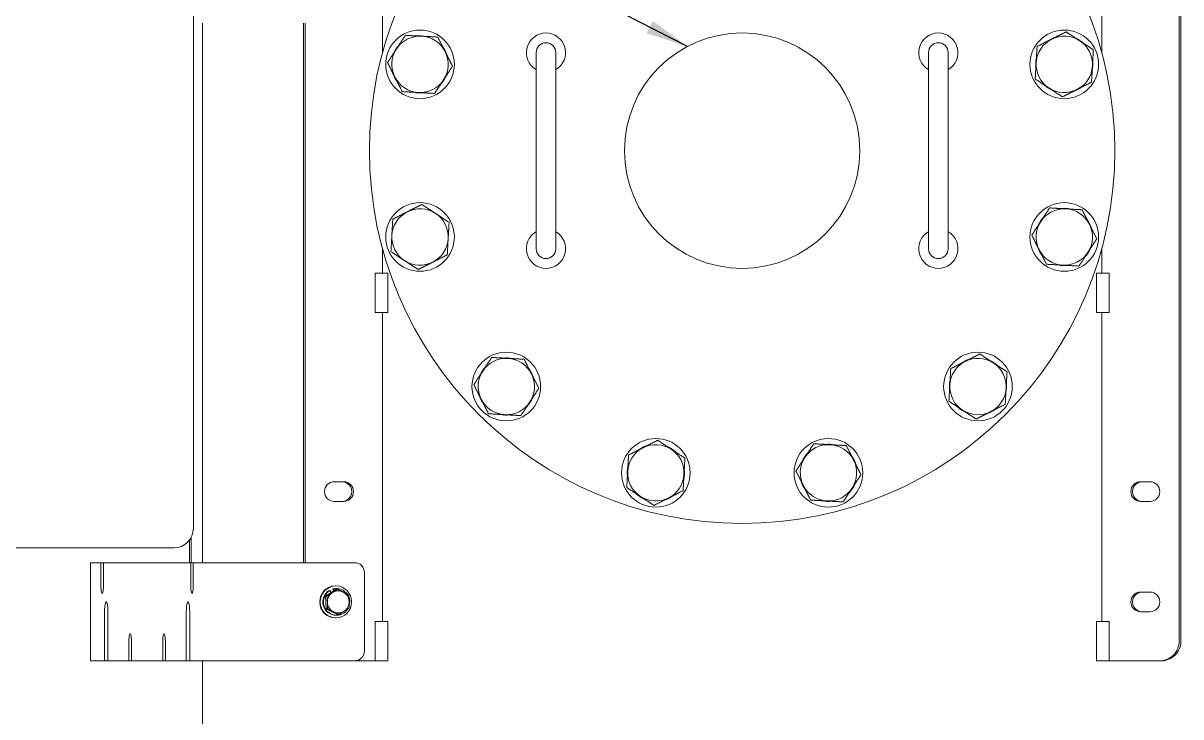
# Model space of a CAD drawing. Header units: inches. Extents: x 14 to 368, y 5 to 236.
# Drawn here: x 172.19 to 201.7, y 74.64 to 92.32 of the extents above; entities that cross this region are included whole.
import ezdxf

# ---------------------------------------------------------------- set-up
doc = ezdxf.new("R2010")
doc.units = ezdxf.units.IN
doc.header["$LTSCALE"] = 11
doc.header["$MEASUREMENT"] = 0
doc.layers.add('Symbol (ANSI)', color=7, linetype='Continuous', lineweight=25)
doc.layers.add('Visible (ANSI)', color=7, linetype='Continuous', lineweight=50)
doc.styles.add('MEMCOR Medium', font='arial.ttf')
doc.dimstyles.new('Default (ANSI)$7', dxfattribs={"dimscale": 11, "dimtxt": 0.15, "dimasz": 0.098425, "dimexe": 0.125, "dimexo": 0.0625, "dimgap": 0.031496, "dimtad": 0, "dimtih": 1, "dimtoh": 1, "dimdec": 4, "dimrnd": 1e-08, "dimzin": 3, "dimdsep": 46, "dimlunit": 5, "dimtxsty": 'MEMCOR Medium', "dimcen": 0.09, "dimdle": 0.393701, "dimclrd": 256, "dimclre": 256, "dimclrt": 256, "dimadec": 0, "dimazin": 1, "dimtfac": 0.8, "dimtofl": 0, "dimtmove": 0, "dimatfit": 3, "dimfxl": 1, "dimfrac": 1, "dimtolj": 1, "dimtzin": 4, "dimlwd": -1, "dimlwe": -1, "dimarcsym": 0})

msp = doc.modelspace()

# ---------------------------------------------------------------- linework, layer by layer
at = {"layer": 'Visible (ANSI)', "linetype": 'Continuous', "lineweight": 18}
for p, q in [((201.656554, 76.56876), (201.656554, 105.31876)), ((201.699966, 105.31876), (201.699966, 76.56876)), ((176.532532, 79.44376), (176.532532, 94.94376)), ((181.350747, 91.557941), (181.350747, 93.82876)), ((199.686938, 93.82876), (199.686938, 91.557941)), ((176.768587, 78.56876), (176.768587, 92.31876)), ((179.337719, 78.56876), (179.337719, 92.31876)), ((179.381131, 92.31876), (179.381131, 78.56876)), ((185.268842, 91.56876), (185.268842, 90.81876)), ((185.768842, 90.81876), (185.768842, 91.56876)), ((195.268842, 91.56876), (195.268842, 90.81876)), ((195.768842, 90.81876), (195.768842, 91.56876)), ((185.268842, 90.81876), (185.268842, 87.31876)), ((185.768842, 90.81876), (185.768842, 87.31876)), ((195.268842, 90.81876), (195.268842, 87.31876)), ((195.768842, 90.81876), (195.768842, 87.31876)), ((185.268842, 87.31876), (185.268842, 86.56876)), ((185.768842, 86.56876), (185.768842, 87.31876)), ((195.268842, 87.31876), (195.268842, 86.56876)), ((195.768842, 86.56876), (195.768842, 87.31876)), ((181.350747, 85.94876), (181.350747, 86.579579)), ((199.686938, 86.579579), (199.686938, 85.94876)), ((181.491335, 85.94876), (181.166095, 85.94876)), ((181.166095, 84.94876), (181.166095, 85.94876)), ((181.491335, 84.94876), (181.491335, 85.94876)), ((199.54635, 85.94876), (199.87159, 85.94876)), ((199.54635, 85.94876), (199.54635, 84.94876)), ((199.87159, 85.94876), (199.87159, 84.94876)), ((181.491335, 84.94876), (181.166095, 84.94876)), ((181.350747, 77.06876), (181.350747, 84.94876)), ((199.54635, 84.94876), (199.87159, 84.94876)), ((199.686938, 84.94876), (199.686938, 77.06876)), ((180.119737, 80.63126), (180.365939, 80.63126)), ((200.671746, 80.63126), (200.917948, 80.63126)), ((180.365939, 80.13126), (180.119737, 80.13126)), ((200.917948, 80.13126), (200.671746, 80.13126)), ((176.429112, 78.56876), (176.429112, 79.139253)), ((176.472524, 79.206258), (176.472524, 78.56876)), ((169.631282, 78.94376), (176.032532, 78.94376)), ((173.911223, 78.56876), (173.917869, 78.56876)), ((173.911223, 78.56876), (173.911223, 76.06876)), ((174.175451, 78.56876), (173.917869, 78.56876)), ((174.175451, 77.97876), (174.175451, 78.56876)), ((174.175451, 78.56876), (174.241437, 78.56876)), ((174.241437, 78.56876), (174.241437, 77.97876)), ((176.464134, 78.56876), (174.241437, 78.56876)), ((176.464134, 77.97876), (176.464134, 78.56876)), ((176.464134, 78.56876), (176.53012, 78.56876)), ((176.53012, 78.56876), (176.53012, 77.97876)), ((176.787702, 78.56876), (176.53012, 78.56876)), ((176.787702, 78.56876), (177.294527, 78.56876)), ((180.6447, 78.56876), (177.294527, 78.56876)), ((180.890902, 76.31876), (180.890902, 78.31876)), ((180.085461, 77.89873), (180.104759, 77.849978)), ((180.101784, 77.89873), (180.085461, 77.89873)), ((180.117685, 77.858558), (180.101784, 77.89873)), ((180.152296, 77.97476), (180.166188, 77.97476)), ((180.182511, 77.90876), (180.166188, 77.90876)), ((179.901706, 77.715201), (180.03544, 77.803967)), ((179.901706, 77.715201), (179.935204, 77.715201)), ((179.910546, 77.553214), (179.901706, 77.715201)), ((180.01589, 77.863674), (179.999568, 77.863674)), ((180.01589, 77.863674), (180.037815, 77.808286)), ((180.03544, 77.803967), (180.169174, 77.892734)), ((180.169174, 77.892734), (180.202671, 77.892734)), ((200.671746, 77.81876), (200.917948, 77.81876)), ((174.267485, 76.06876), (174.267485, 77.31876)), ((174.354309, 77.31876), (174.354309, 76.06876)), ((176.351263, 76.06876), (176.351263, 77.31876)), ((176.438087, 77.31876), (176.438087, 76.06876)), ((179.919385, 77.391227), (179.910546, 77.553214)), ((179.919385, 77.391227), (179.952882, 77.391227)), ((180.061958, 77.318006), (179.919385, 77.391227)), ((180.204531, 77.244786), (180.061958, 77.318006)), ((200.917948, 77.31876), (200.671746, 77.31876)), ((180.152296, 77.16276), (180.166188, 77.16276)), ((180.182511, 77.22876), (180.166188, 77.22876)), ((180.204531, 77.244786), (180.238029, 77.244786)), ((181.491335, 77.06876), (181.166095, 77.06876)), ((181.166095, 76.06876), (181.166095, 77.06876)), ((181.491335, 76.06876), (181.491335, 77.06876)), ((199.54635, 77.06876), (199.87159, 77.06876)), ((199.54635, 77.06876), (199.54635, 76.06876)), ((199.87159, 77.06876), (199.87159, 76.06876)), ((174.887843, 76.06876), (174.887843, 76.56876)), ((174.952961, 76.56876), (174.952961, 76.06876)), ((175.752611, 76.06876), (175.752611, 76.56876)), ((175.817729, 76.56876), (175.817729, 76.06876)), ((173.917869, 76.06876), (173.911223, 76.06876)), ((173.917869, 76.06876), (174.267485, 76.06876)), ((174.354309, 76.06876), (174.267485, 76.06876)), ((174.354309, 76.06876), (174.887843, 76.06876)), ((174.952961, 76.06876), (174.887843, 76.06876)), ((174.952961, 76.06876), (175.752611, 76.06876)), ((175.817729, 76.06876), (175.752611, 76.06876)), ((175.817729, 76.06876), (176.351263, 76.06876)), ((176.438087, 76.06876), (176.351263, 76.06876)), ((176.438087, 76.06876), (176.787702, 76.06876)), ((176.768587, 59.09376), (176.768587, 76.06876)), ((177.294527, 76.06876), (176.787702, 76.06876)), ((177.294527, 76.06876), (180.6447, 76.06876)), ((180.6447, 76.06876), (181.166095, 76.06876)), ((181.491335, 76.06876), (181.166095, 76.06876)), ((199.54635, 76.06876), (199.87159, 76.06876)), ((199.87159, 76.06876), (201.16415, 76.06876)), ((201.16415, 76.06876), (201.207562, 76.06876))]:
    msp.add_line(p, q, dxfattribs=at)
for centre, radius in [((190.518842, 89.06876), 9.5), ((182.308473, 91.268722), 0.875), ((190.518842, 89.06876), 3), ((198.729212, 91.268722), 0.875), ((182.308473, 86.868798), 0.875), ((198.729212, 86.868798), 0.875), ((184.508435, 83.058352), 0.875), ((196.52925, 83.058352), 0.875), ((188.318881, 80.85839), 0.875), ((192.718804, 80.85839), 0.875)]:
    msp.add_circle(centre, radius, dxfattribs=at)
for centre, radius, start, end in [((185.518842, 91.56876), 0.5, 90, 240), ((185.518842, 91.56876), 0.5, 300, 90), ((195.518842, 91.56876), 0.5, 90, 240), ((195.518842, 91.56876), 0.5, 300, 90), ((182.308473, 91.268722), 0.7295, 136.9354111, 156.632134), ((182.308473, 91.268722), 0.71875, 86.7837725, 146.7837725), ((182.308473, 91.268722), 0.7295, 76.9354111, 96.632134), ((182.308473, 91.268722), 0.71875, 26.7837725, 86.7837725), ((185.518842, 91.56876), 0.25, 0, 180), ((195.518842, 91.56876), 0.25, 0, 180), ((198.729212, 91.268722), 0.71875, 116.7837725, 176.7837725), ((198.729212, 91.268722), 0.7295, 106.9354111, 126.632134), ((198.729212, 91.268722), 0.71875, 56.7837725, 116.7837725), ((198.729212, 91.268722), 0.7295, 46.9354111, 66.632134), ((198.729212, 91.268722), 0.71875, 356.7837725, 56.7837725), ((182.308473, 91.268722), 0.71875, 146.7837725, 206.7837725), ((182.308473, 91.268722), 0.7295, 16.9354111, 36.632134), ((182.308473, 91.268722), 0.71875, 326.7837725, 26.7837725), ((198.729212, 91.268722), 0.7295, 166.9354111, 186.632134), ((198.729212, 91.268722), 0.71875, 176.7837725, 236.7837725), ((198.729212, 91.268722), 0.71875, 296.7837725, 356.7837725), ((198.729212, 91.268722), 0.7295, 346.9354111, 6.632134), ((182.308473, 91.268722), 0.7295, 196.9354111, 216.632134), ((182.308473, 91.268722), 0.71875, 206.7837725, 266.7837725), ((182.308473, 91.268722), 0.7295, 316.9354111, 336.632134), ((182.308473, 91.268722), 0.71875, 266.7837725, 326.7837725), ((198.729212, 91.268722), 0.7295, 226.9354111, 246.632134), ((198.729212, 91.268722), 0.71875, 236.7837725, 296.7837725), ((198.729212, 91.268722), 0.7295, 286.9354111, 306.632134), ((182.308473, 91.268722), 0.7295, 256.9354111, 276.632134), ((182.308473, 86.868798), 0.71875, 116.7837725, 176.7837725), ((182.308473, 86.868798), 0.71875, 56.7837725, 116.7837725), ((182.308473, 86.868798), 0.71875, 356.7837725, 56.7837725), ((198.729212, 86.868798), 0.7295, 136.9354111, 156.632134), ((198.729212, 86.868798), 0.71875, 86.7837725, 146.7837725), ((198.729212, 86.868798), 0.7295, 76.9354111, 96.632134), ((198.729212, 86.868798), 0.71875, 26.7837725, 86.7837725), ((198.729212, 86.868798), 0.71875, 146.7837725, 206.7837725), ((198.729212, 86.868798), 0.7295, 16.9354111, 36.632134), ((198.729212, 86.868798), 0.71875, 326.7837725, 26.7837725), ((182.308473, 86.868798), 0.71875, 176.7837725, 236.7837725), ((182.308473, 86.868798), 0.71875, 296.7837725, 356.7837725), ((185.518842, 86.56876), 0.5, 120, 270), ((185.518842, 86.56876), 0.5, 270, 60), ((195.518842, 86.56876), 0.5, 120, 270), ((195.518842, 86.56876), 0.5, 270, 60), ((185.518842, 86.56876), 0.25, 180, 0), ((195.518842, 86.56876), 0.25, 180, 0), ((198.729212, 86.868798), 0.7295, 196.9354111, 216.632134), ((198.729212, 86.868798), 0.71875, 206.7837725, 266.7837725), ((198.729212, 86.868798), 0.71875, 266.7837725, 326.7837725), ((198.729212, 86.868798), 0.7295, 316.9354111, 336.632134), ((182.308473, 86.868798), 0.71875, 236.7837725, 296.7837725), ((198.729212, 86.868798), 0.7295, 256.9354111, 276.632134), ((184.508435, 83.058352), 0.7295, 136.9354111, 156.632134), ((184.508435, 83.058352), 0.71875, 86.7837725, 146.7837725), ((184.508435, 83.058352), 0.7295, 76.9354111, 96.632134), ((184.508435, 83.058352), 0.71875, 26.7837725, 86.7837725), ((196.52925, 83.058352), 0.71875, 116.7837725, 176.7837725), ((196.52925, 83.058352), 0.7295, 106.9354111, 126.632134), ((196.52925, 83.058352), 0.71875, 56.7837725, 116.7837725), ((196.52925, 83.058352), 0.7295, 46.9354111, 66.632134), ((196.52925, 83.058352), 0.71875, 356.7837725, 56.7837725), ((184.508435, 83.058352), 0.71875, 146.7837725, 206.7837725), ((184.508435, 83.058352), 0.7295, 16.9354111, 36.632134), ((184.508435, 83.058352), 0.71875, 326.7837725, 26.7837725), ((196.52925, 83.058352), 0.7295, 166.9354111, 186.632134), ((196.52925, 83.058352), 0.71875, 176.7837725, 236.7837725), ((196.52925, 83.058352), 0.71875, 296.7837725, 356.7837725), ((196.52925, 83.058352), 0.7295, 346.9354111, 6.632134), ((184.508435, 83.058352), 0.7295, 196.9354111, 216.632134), ((184.508435, 83.058352), 0.71875, 206.7837725, 266.7837725), ((184.508435, 83.058352), 0.71875, 266.7837725, 326.7837725), ((184.508435, 83.058352), 0.7295, 316.9354111, 336.632134), ((184.508435, 83.058352), 0.7295, 256.9354111, 276.632134), ((196.52925, 83.058352), 0.7295, 226.9354111, 246.632134), ((196.52925, 83.058352), 0.71875, 236.7837725, 296.7837725), ((196.52925, 83.058352), 0.7295, 286.9354111, 306.632134), ((188.318881, 80.85839), 0.71875, 116.7837725, 176.7837725), ((188.318881, 80.85839), 0.7295, 106.9354111, 126.632134), ((188.318881, 80.85839), 0.71875, 56.7837725, 116.7837725), ((188.318881, 80.85839), 0.7295, 46.9354111, 66.632134), ((188.318881, 80.85839), 0.71875, 356.7837725, 56.7837725), ((192.718804, 80.85839), 0.71875, 86.7837725, 146.7837725), ((192.718804, 80.85839), 0.7295, 76.9354111, 96.632134), ((192.718804, 80.85839), 0.71875, 26.7837725, 86.7837725), ((192.718804, 80.85839), 0.71875, 146.7837725, 206.7837725), ((192.718804, 80.85839), 0.7295, 136.9354111, 156.632134), ((192.718804, 80.85839), 0.7295, 16.9354111, 36.632134), ((192.718804, 80.85839), 0.71875, 326.7837725, 26.7837725), ((188.318881, 80.85839), 0.7295, 166.9354111, 186.632134), ((188.318881, 80.85839), 0.71875, 176.7837725, 236.7837725), ((188.318881, 80.85839), 0.7295, 346.9354111, 6.632134), ((188.318881, 80.85839), 0.71875, 296.7837725, 356.7837725), ((192.718804, 80.85839), 0.7295, 196.9354111, 216.632134), ((192.718804, 80.85839), 0.7295, 316.9354111, 336.632134), ((188.318881, 80.85839), 0.7295, 226.9354111, 246.632134), ((188.318881, 80.85839), 0.7295, 286.9354111, 306.632134), ((192.718804, 80.85839), 0.71875, 206.7837725, 266.7837725), ((192.718804, 80.85839), 0.71875, 266.7837725, 326.7837725), ((188.318881, 80.85839), 0.71875, 236.7837725, 296.7837725), ((192.718804, 80.85839), 0.7295, 256.9354111, 276.632134), ((176.032532, 79.44376), 0.5, 270, 0)]:
    msp.add_arc(centre, radius, start, end, dxfattribs=at)
for centre, major_axis, ratio, start_param, end_param in [((180.119737, 80.38126), (0, -0.25), 0.984807753, 3.141592654, 6.283185307), ((180.322527, 80.38126), (0, -0.25), 0.984807753, 0, 3.141592654), ((180.365939, 80.38126), (0, 0.25), 0.984807753, 3.141592654, 6.283185307), ((200.671746, 80.38126), (0, -0.25), 0.984807753, 3.141592654, 6.283185307), ((200.715158, 80.38126), (0, 0.25), 0.984807753, 0, 3.141592654), ((200.917948, 80.38126), (0, 0.25), 0.984807753, 3.141592654, 6.283185307), ((180.6447, 78.31876), (0, 0.25), 0.984807753, 4.71238898, 6.283185307), ((174.208444, 77.97876), (0, -0.19), 0.173648178, 4.71238898, 7.853981634), ((176.497127, 77.97876), (0, -0.19), 0.173648178, 4.71238898, 7.853981634), ((180.152296, 77.56876), (0, -0.406), 0.984807753, 3.141592654, 6.283185307), ((180.166188, 77.56876), (0, 0.34), 0.984807753, 0, 0.243494159), ((180.182511, 77.56876), (0, 0.34), 0.984807753, 5.3193991, 6.526679466), ((180.166188, 77.56876), (0, -0.34), 0.984807753, 3.662445572, 6.283185307), ((180.182511, 77.56876), (0, -0.34), 0.984807753, 3.662445572, 7.332552826), ((180.182511, 77.56876), (0, 0.281), 0.984807753, 1.448909678, 1.803389226), ((180.224708, 77.56876), (0, -0.281), 0.984807753, 3.720544554, 4.767742106), ((180.182511, 77.56876), (0, 0.281), 0.984807753, 0.447825968, 0.710077833), ((180.224708, 77.56876), (0, 0.281), 0.984807753, 5.814939657, 6.862137208), ((180.224708, 77.56876), (0, 0.281), 0.984807753, 4.767742106, 5.814939657), ((180.182511, 77.56876), (0, -0.34), 0.984807753, 1.297107656, 1.956893262), ((200.671746, 77.56876), (0, -0.25), 0.984807753, 3.141592654, 6.283185307), ((200.715158, 77.56876), (0, 0.25), 0.984807753, 0, 3.141592654), ((200.917948, 77.56876), (0, 0.25), 0.984807753, 3.141592654, 6.283185307), ((174.310897, 77.31876), (0, 0.25), 0.173648178, 4.71238898, 7.853981634), ((176.394675, 77.31876), (0, 0.25), 0.173648178, 4.71238898, 7.853981634), ((180.224708, 77.56876), (0, -0.281), 0.984807753, 4.767742106, 5.814939657), ((180.182511, 77.56876), (0, -0.281), 0.984807753, 5.69586344, 5.934015873), ((180.224708, 77.56876), (0, -0.281), 0.984807753, 5.814939657, 6.862137208), ((180.224708, 77.56876), (0, 0.281), 0.984807753, 3.720544554, 4.767742106), ((174.920402, 76.56876), (0, 0.1875), 0.173648178, 4.71238898, 7.853981634), ((175.78517, 76.56876), (0, 0.1875), 0.173648178, 4.71238898, 7.853981634), ((201.16415, 76.56876), (0, -0.5), 0.984807753, 0, 1.570796327), ((201.207562, 76.56876), (0, -0.5), 0.984807753, 0, 1.570796327), ((180.6447, 76.31876), (0, -0.25), 0.984807753, 0, 1.570796327)]:
    msp.add_ellipse(centre, major_axis=major_axis, ratio=ratio, start_param=start_param, end_param=end_param, dxfattribs=at)
msp.add_ellipse((180.166188, 77.56876), major_axis=(0, -0.406), ratio=0.984807753, dxfattribs=at)
for points, weights in [([(198.405325, 91.91036), (198.577252, 91.997145), (198.775775, 92.097356)], [1, 1.04314139574, 1.01001874936]), ([(198.775775, 92.097356), (198.961822, 91.975535), (199.122943, 91.870035)], [1.01001874936, 1.04314139574, 1]), ([(181.70716, 91.662453), (181.81266, 91.823574), (181.934481, 92.009621)], [1, 1.04314139574, 1.01001874936]), ([(181.934481, 92.009621), (182.156513, 91.997145), (182.348798, 91.98634)], [1.01001874936, 1.04314139574, 1]), ([(182.348798, 91.98634), (182.541083, 91.975535), (182.763115, 91.963058)], [1, 1.04314139574, 1.01001874936]), ([(182.763115, 91.963058), (182.863326, 91.764535), (182.950111, 91.592608)], [1.01001874936, 1.04314139574, 1]), ([(198.034876, 91.723364), (198.233399, 91.823574), (198.405325, 91.91036)], [1.01001874936, 1.04314139574, 1]), ([(199.122943, 91.870035), (199.284065, 91.764535), (199.470112, 91.642714)], [1, 1.04314139574, 1.01001874936]), ([(181.479839, 91.315285), (181.60166, 91.501332), (181.70716, 91.662453)], [1.01001874936, 1.04314139574, 1]), ([(182.950111, 91.592608), (183.036896, 91.420682), (183.137107, 91.222159)], [1, 1.04314139574, 1.01001874936]), ([(198.011594, 91.309047), (198.022399, 91.501332), (198.034876, 91.723364)], [1, 1.04314139574, 1.01001874936]), ([(199.470112, 91.642714), (199.457635, 91.420682), (199.44683, 91.228397)], [1.01001874936, 1.04314139574, 1]), ([(181.666835, 90.944835), (181.58005, 91.116762), (181.479839, 91.315285)], [1, 1.04314139574, 1.01001874936]), ([(183.137107, 91.222159), (183.015286, 91.036112), (182.909786, 90.87499)], [1.01001874936, 1.04314139574, 1]), ([(197.988312, 90.89473), (198.000789, 91.116762), (198.011594, 91.309047)], [1.01001874936, 1.04314139574, 1]), ([(199.44683, 91.228397), (199.436025, 91.036112), (199.423548, 90.81408)], [1, 1.04314139574, 1.01001874936]), ([(181.853831, 90.574385), (181.75362, 90.772909), (181.666835, 90.944835)], [1.01001874936, 1.04314139574, 1]), ([(198.335481, 90.667409), (198.174359, 90.772909), (197.988312, 90.89473)], [1, 1.04314139574, 1.01001874936]), ([(182.909786, 90.87499), (182.804286, 90.713869), (182.682465, 90.527822)], [1, 1.04314139574, 1.01001874936]), ([(198.682649, 90.440088), (198.496602, 90.561909), (198.335481, 90.667409)], [1.01001874936, 1.04314139574, 1]), ([(199.053099, 90.627084), (198.881172, 90.540299), (198.682649, 90.440088)], [1, 1.04314139574, 1.01001874936]), ([(199.423548, 90.81408), (199.225025, 90.713869), (199.053099, 90.627084)], [1.01001874936, 1.04314139574, 1]), ([(182.268148, 90.551104), (182.075863, 90.561909), (181.853831, 90.574385)], [1, 1.04314139574, 1.01001874936]), ([(182.682465, 90.527822), (182.460433, 90.540299), (182.268148, 90.551104)], [1.01001874936, 1.04314139574, 1]), ([(181.984586, 87.510436), (182.156513, 87.597221), (182.355036, 87.697432)], [1, 1.04314139574, 1.01001874936]), ([(182.355036, 87.697432), (182.541083, 87.575611), (182.702204, 87.470111)], [1.01001874936, 1.04314139574, 1]), ([(181.614137, 87.32344), (181.81266, 87.423651), (181.984586, 87.510436)], [1.01001874936, 1.04314139574, 1]), ([(182.702204, 87.470111), (182.863326, 87.364611), (183.049372, 87.24279)], [1, 1.04314139574, 1.01001874936]), ([(198.127899, 87.262529), (198.233399, 87.423651), (198.35522, 87.609698)], [1, 1.04314139574, 1.01001874936]), ([(198.35522, 87.609698), (198.577252, 87.597221), (198.769537, 87.586416)], [1.01001874936, 1.04314139574, 1]), ([(198.769537, 87.586416), (198.961822, 87.575611), (199.183854, 87.563134)], [1, 1.04314139574, 1.01001874936]), ([(199.183854, 87.563134), (199.284065, 87.364611), (199.37085, 87.192685)], [1.01001874936, 1.04314139574, 1]), ([(181.590855, 86.909123), (181.60166, 87.101408), (181.614137, 87.32344)], [1, 1.04314139574, 1.01001874936]), ([(183.049372, 87.24279), (183.036896, 87.020758), (183.026091, 86.828473)], [1.01001874936, 1.04314139574, 1]), ([(197.900578, 86.915361), (198.022399, 87.101408), (198.127899, 87.262529)], [1.01001874936, 1.04314139574, 1]), ([(199.37085, 87.192685), (199.457635, 87.020758), (199.557846, 86.822235)], [1, 1.04314139574, 1.01001874936]), ([(181.567573, 86.494806), (181.58005, 86.716838), (181.590855, 86.909123)], [1.01001874936, 1.04314139574, 1]), ([(183.026091, 86.828473), (183.015286, 86.636188), (183.002809, 86.414156)], [1, 1.04314139574, 1.01001874936]), ([(198.087574, 86.544911), (198.000789, 86.716838), (197.900578, 86.915361)], [1, 1.04314139574, 1.01001874936]), ([(199.557846, 86.822235), (199.436025, 86.636188), (199.330525, 86.475067)], [1.01001874936, 1.04314139574, 1]), ([(181.914742, 86.267485), (181.75362, 86.372985), (181.567573, 86.494806)], [1, 1.04314139574, 1.01001874936]), ([(198.27457, 86.174462), (198.174359, 86.372985), (198.087574, 86.544911)], [1.01001874936, 1.04314139574, 1]), ([(199.330525, 86.475067), (199.225025, 86.313945), (199.103204, 86.127898)], [1, 1.04314139574, 1.01001874936]), ([(182.26191, 86.040164), (182.075863, 86.161985), (181.914742, 86.267485)], [1.01001874936, 1.04314139574, 1]), ([(182.632359, 86.22716), (182.460433, 86.140375), (182.26191, 86.040164)], [1, 1.04314139574, 1.01001874936]), ([(183.002809, 86.414156), (182.804286, 86.313945), (182.632359, 86.22716)], [1.01001874936, 1.04314139574, 1]), ([(198.688887, 86.15118), (198.496602, 86.161985), (198.27457, 86.174462)], [1, 1.04314139574, 1.01001874936]), ([(199.103204, 86.127898), (198.881172, 86.140375), (198.688887, 86.15118)], [1.01001874936, 1.04314139574, 1]), ([(183.907122, 83.452084), (184.012622, 83.613205), (184.134443, 83.799252)], [1, 1.04314139574, 1.01001874936]), ([(184.134443, 83.799252), (184.356475, 83.786775), (184.54876, 83.77597)], [1.01001874936, 1.04314139574, 1]), ([(196.205364, 83.69999), (196.37729, 83.786775), (196.575813, 83.886986)], [1, 1.04314139574, 1.01001874936]), ([(196.575813, 83.886986), (196.76186, 83.765165), (196.922982, 83.659665)], [1.01001874936, 1.04314139574, 1]), ([(184.54876, 83.77597), (184.741045, 83.765165), (184.963077, 83.752689)], [1, 1.04314139574, 1.01001874936]), ([(184.963077, 83.752689), (185.063288, 83.554165), (185.150073, 83.382239)], [1.01001874936, 1.04314139574, 1]), ([(195.811632, 83.098677), (195.822437, 83.290962), (195.834914, 83.512994)], [1, 1.04314139574, 1.01001874936]), ([(195.834914, 83.512994), (196.033437, 83.613205), (196.205364, 83.69999)], [1.01001874936, 1.04314139574, 1]), ([(196.922982, 83.659665), (197.084103, 83.554165), (197.27015, 83.432344)], [1, 1.04314139574, 1.01001874936]), ([(183.679801, 83.104915), (183.801622, 83.290962), (183.907122, 83.452084)], [1.01001874936, 1.04314139574, 1]), ([(185.150073, 83.382239), (185.236858, 83.210312), (185.337069, 83.011789)], [1, 1.04314139574, 1.01001874936]), ([(197.27015, 83.432344), (197.257673, 83.210312), (197.246868, 83.018027)], [1.01001874936, 1.04314139574, 1]), ([(183.866797, 82.734466), (183.780012, 82.906392), (183.679801, 83.104915)], [1, 1.04314139574, 1.01001874936]), ([(185.337069, 83.011789), (185.215248, 82.825742), (185.109748, 82.664621)], [1.01001874936, 1.04314139574, 1]), ([(195.788351, 82.68436), (195.800827, 82.906392), (195.811632, 83.098677)], [1.01001874936, 1.04314139574, 1]), ([(197.246868, 83.018027), (197.236063, 82.825742), (197.223586, 82.60371)], [1, 1.04314139574, 1.01001874936]), ([(184.053793, 82.364016), (183.953582, 82.562539), (183.866797, 82.734466)], [1.01001874936, 1.04314139574, 1]), ([(185.109748, 82.664621), (185.004248, 82.5035), (184.882427, 82.317453)], [1, 1.04314139574, 1.01001874936]), ([(196.135519, 82.457039), (195.974397, 82.562539), (195.788351, 82.68436)], [1, 1.04314139574, 1.01001874936]), ([(184.46811, 82.340734), (184.275825, 82.351539), (184.053793, 82.364016)], [1, 1.04314139574, 1.01001874936]), ([(184.882427, 82.317453), (184.660395, 82.329929), (184.46811, 82.340734)], [1.01001874936, 1.04314139574, 1]), ([(196.482687, 82.229718), (196.29664, 82.351539), (196.135519, 82.457039)], [1.01001874936, 1.04314139574, 1]), ([(196.853137, 82.416714), (196.68121, 82.329929), (196.482687, 82.229718)], [1, 1.04314139574, 1.01001874936]), ([(197.223586, 82.60371), (197.025063, 82.5035), (196.853137, 82.416714)], [1.01001874936, 1.04314139574, 1]), ([(187.624544, 81.313032), (187.823068, 81.413243), (187.994994, 81.500028)], [1.01001874936, 1.04314139574, 1]), ([(187.994994, 81.500028), (188.16692, 81.586813), (188.365444, 81.687024)], [1, 1.04314139574, 1.01001874936]), ([(188.365444, 81.687024), (188.551491, 81.565203), (188.712612, 81.459703)], [1.01001874936, 1.04314139574, 1]), ([(188.712612, 81.459703), (188.873733, 81.354203), (189.05978, 81.232382)], [1, 1.04314139574, 1.01001874936]), ([(192.117491, 81.252122), (192.222992, 81.413243), (192.344812, 81.59929)], [1, 1.04314139574, 1.01001874936]), ([(192.344812, 81.59929), (192.566844, 81.586813), (192.759129, 81.576008)], [1.01001874936, 1.04314139574, 1]), ([(192.759129, 81.576008), (192.951414, 81.565203), (193.173446, 81.552727)], [1, 1.04314139574, 1.01001874936]), ([(193.173446, 81.552727), (193.273657, 81.354203), (193.360442, 81.182277)], [1.01001874936, 1.04314139574, 1]), ([(187.601263, 80.898715), (187.612068, 81.091), (187.624544, 81.313032)], [1, 1.04314139574, 1.01001874936]), ([(189.05978, 81.232382), (189.047304, 81.010351), (189.036499, 80.818065)], [1.01001874936, 1.04314139574, 1]), ([(191.890171, 80.904954), (192.011991, 81.091), (192.117491, 81.252122)], [1.01001874936, 1.04314139574, 1]), ([(193.360442, 81.182277), (193.447227, 81.010351), (193.547438, 80.811827)], [1, 1.04314139574, 1.01001874936]), ([(187.577981, 80.484398), (187.590458, 80.70643), (187.601263, 80.898715)], [1.01001874936, 1.04314139574, 1]), ([(192.077167, 80.534504), (191.990381, 80.70643), (191.890171, 80.904954)], [1, 1.04314139574, 1.01001874936]), ([(189.036499, 80.818065), (189.025693, 80.62578), (189.013217, 80.403749)], [1, 1.04314139574, 1.01001874936]), ([(193.547438, 80.811827), (193.425617, 80.62578), (193.320117, 80.464659)], [1.01001874936, 1.04314139574, 1]), ([(187.925149, 80.257078), (187.764028, 80.362578), (187.577981, 80.484398)], [1, 1.04314139574, 1.01001874936]), ([(189.013217, 80.403749), (188.814693, 80.303538), (188.642767, 80.216753)], [1.01001874936, 1.04314139574, 1]), ([(192.264163, 80.164054), (192.163952, 80.362578), (192.077167, 80.534504)], [1.01001874936, 1.04314139574, 1]), ([(193.320117, 80.464659), (193.214617, 80.303538), (193.092796, 80.117491)], [1, 1.04314139574, 1.01001874936]), ([(188.272317, 80.029757), (188.086271, 80.151577), (187.925149, 80.257078)], [1.01001874936, 1.04314139574, 1]), ([(188.642767, 80.216753), (188.470841, 80.129967), (188.272317, 80.029757)], [1, 1.04314139574, 1.01001874936]), ([(192.678479, 80.140772), (192.486194, 80.151577), (192.264163, 80.164054)], [1, 1.04314139574, 1.01001874936]), ([(193.092796, 80.117491), (192.870765, 80.129967), (192.678479, 80.140772)], [1.01001874936, 1.04314139574, 1]), ([(179.935204, 77.715201), (180.01123, 77.76277), (180.073296, 77.803967)], [1, 1.0379548493, 1]), ([(179.948401, 77.553214), (179.944299, 77.628392), (179.935204, 77.715201)], [1, 1.0379548493, 1]), ([(180.073296, 77.803967), (180.135362, 77.845164), (180.202671, 77.892734)], [1, 1.0379548493, 1]), ([(180.202671, 77.892734), (180.283434, 77.853495), (180.349603, 77.819513)], [1, 1.0379548493, 1]), ([(180.349603, 77.819513), (180.415771, 77.785532), (180.487818, 77.746293)], [1, 1.0379548493, 1]), ([(180.487818, 77.746293), (180.496913, 77.659485), (180.501015, 77.584306)], [1, 1.0379548493, 1]), ([(179.952882, 77.391227), (179.952503, 77.478035), (179.948401, 77.553214)], [1, 1.0379548493, 1]), ([(180.099814, 77.318006), (180.033645, 77.351988), (179.952882, 77.391227)], [1, 1.0379548493, 1]), ([(180.238029, 77.244786), (180.165982, 77.284025), (180.099814, 77.318006)], [1, 1.0379548493, 1]), ([(180.376121, 77.333553), (180.314055, 77.292356), (180.238029, 77.244786)], [1, 1.0379548493, 1]), ([(180.505496, 77.422319), (180.438187, 77.374749), (180.376121, 77.333553)], [1, 1.0379548493, 1]), ([(180.501015, 77.584306), (180.505118, 77.509128), (180.505496, 77.422319)], [1, 1.0379548493, 1])]:
    msp.add_rational_spline(points, weights, degree=2, dxfattribs=at)

# ---------------------------------------------------------------- leaders
at = {"layer": 'Symbol (ANSI)', "annotation_type": 0, "has_hookline": 1, "hookline_direction": 1, "text_width": 39.391782}
msp.add_leader([(189.125237, 91.725424), (170.026398, 101.503739), (168.943721, 101.503739)], dimstyle='Default (ANSI)$7', override={"dimtad": 0}, dxfattribs=at)

doc.saveas('drawing.dxf')
